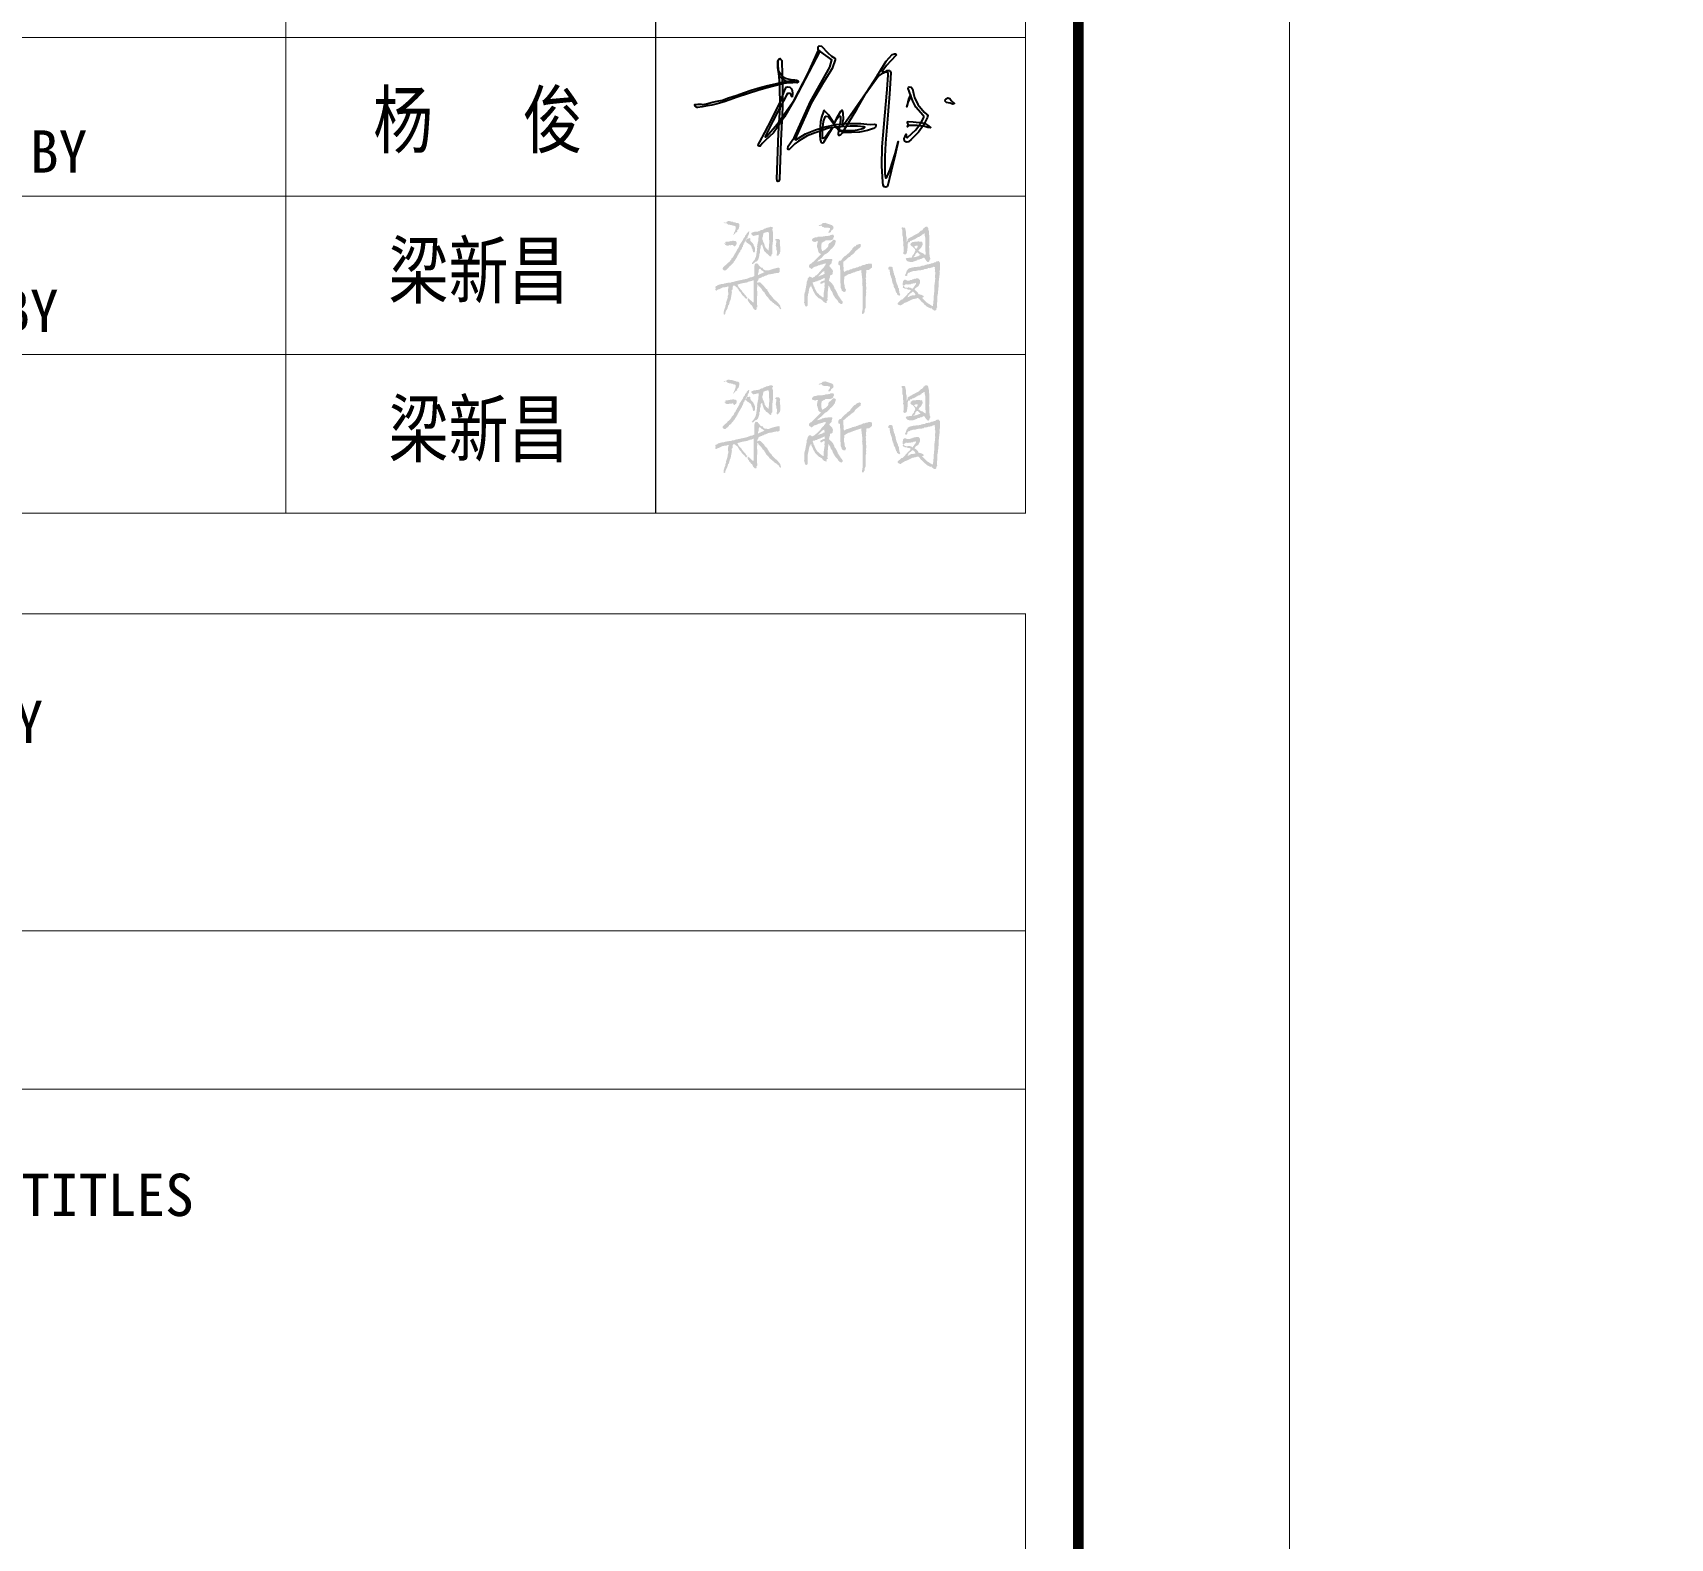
# Model space of a CAD drawing. Extents: x -26219 to 315419, y -160410 to -120810.
# Drawn here: x 228344 to 232218, y -152825 to -149263 of the extents above; entities that cross this region are included whole.
import ezdxf
from ezdxf.enums import TextEntityAlignment as Align
from ezdxf.xclip import XClip

# ---------------------------------------------------------------- set-up
doc = ezdxf.new("R2010")
doc.units = 0
doc.header["$LTSCALE"] = 1000
doc.header["$MEASUREMENT"] = 0
doc.header["$XCLIPFRAME"] = 0
doc.linetypes.add('104-14# 核心筒$2$DOTE', pattern=[2.42, 2, -0.2, 0.02, -0.2])
for name, color, linetype in [('00-图签签名_10', 10, 'Continuous'), ('104-14# 核心筒$0$A_STR-砌块墙', 121, 'Continuous'), ('104-14# 核心筒$2$05-填充_天正', 26, 'Continuous'), ('104-14# 核心筒$2$A_AXIS-轴线', 36, '104-14# 核心筒$2$DOTE')]:
    doc.layers.add(name, color=color, linetype=linetype)
doc.styles.add('华文细黑', font='STXIHEI_0.TTF', dxfattribs={"width": 0.8, "height": 10})
doc.styles.add('图签信息$0$华文细黑', font='STXIHEI_0.TTF', dxfattribs={"height": 10})
pattern_1 = [(45, (-849.99, -261.96), (-112.253, 112.253), [])]

# ---------------------------------------------------------------- blocks, each defined once
blk = doc.blocks.new('图框-A1+1-4')
at = {"const_width": 0.05}
blk.add_lwpolyline([(0, 0), (1051, 0), (1051, 594), (0, 594)], close=True, dxfattribs=at)
blk = doc.blocks.new('图框-A1')
at = {"const_width": 0.05}
blk.add_lwpolyline([(0, 0), (841, 0), (841, 594), (0, 594)], close=True, dxfattribs=at)
blk = doc.blocks.new('图签信息')
at = {"const_width": 0.5}
blk.add_lwpolyline([(-65, 0), (0, 0), (0, 500.5), (-65, 500.5)], close=True, dxfattribs=at)
at = {"const_width": 0.05}
for points in [[(-62.5, 103.262), (-2.5, 103.262), (-2.5, 163.262), (-62.5, 163.262), (-62.5, 103.262)], [(-37.5, 163.262), (-37.5, 103.262)], [(-20, 163.262), (-20, 103.262)], [(-62.5, 125.762), (-2.5, 125.762)], [(-62.5, 118.262), (-2.5, 118.262)], [(-62.5, 110.762), (-2.5, 110.762)], [(-62.5, 98.5), (-2.5, 98.5), (-2.5, 10), (-62.5, 10), (-62.5, 98.5)], [(-62.5, 83.5), (-2.5, 83.5)], [(-62.5, 76), (-2.5, 76)]]:
    blk.add_lwpolyline(points, dxfattribs=at)
at = {"style": '图签信息$0$华文细黑'}
for s, p in [('CHECKED BY', (-60.5, 121.371)), ('DESIGN BY', (-60.5, 113.832)), ('SPECIALTY', (-61.231, 94.378)), ('DRAWING TITLES', (-60.906, 72))]:
    blk.add_text(s, height=2, dxfattribs=at).set_placement(p, align=Align.TOP_LEFT)
blk = doc.blocks.new('图签-A1')
at = {"color": 2}
blk.add_blockref('图签信息', (0, 0), dxfattribs=at)
blk = doc.blocks.new('104-14# 核心筒')
at = {"layer": '104-14# 核心筒$2$05-填充_天正'}
h = blk.add_hatch(dxfattribs=at)
h.set_pattern_fill('加气混凝土', color=256, scale=150, style=0)
h.set_pattern_definition([(0, (531, -549), (900, 1800), [0, -1800]), (0, (-522, -792), (900, 1800), [0, -1800]), (0, (63, -810), (900, 1800), [0, -1800]), (0, (702, -279), (900, 1800), [0, -1800]), (0, (-45, -900), (900, 1800), [0, -1800]), (0, (882, 855), (900, 1800), [0, -1800]), (0, (333, 711), (900, 1800), [0, -1800]), (0, (621, 486), (900, 1800), [0, -1800]), (0, (-846, 450), (900, 1800), [0, -1800]), (0, (36, 369), (900, 1800), [0, -1800]), (0, (-306, -90), (900, 1800), [0, -1800]), (0, (-288, -765), (900, 1800), [0, -1800]), (0, (387, -837), (900, 1800), [0, -1800]), (0, (882, -45), (900, 1800), [0, -1800]), (0, (-801, -324), (900, 1800), [0, -1800]), (0, (-648, -18), (900, 1800), [0, -1800]), (0, (54, -144), (900, 1800), [0, -1800]), (0, (-198, -405), (900, 1800), [0, -1800]), (0, (-342, 189), (900, 1800), [0, -1800]), (0, (-117, 864), (900, 1800), [0, -1800]), (0, (-729, -702), (900, 1800), [0, -1800]), (0, (261, 495), (900, 1800), [0, -1800]), (0, (-576, 522), (900, 1800), [0, -1800]), (0, (-720, 756), (900, 1800), [0, -1800]), (130.6013, (771.43, 291.43), (-4499.99995, 5400.00002), [79.025, -33111.333]), (18.4349, (642.86, 325.71), (4500, 1800), [81.316, -11302.88]), (90, (642.9, 248.6), (900, 1800), [77.14, -3522.86]), (161.5651, (720, 222.86), (-4500, 1799.9999), [81.316, -11302.88]), (53.1301, (720, 222.86), (900, 1800), [85.714, -8914.285]), (135, (788.6, -694.3), (-900, 1800), [72.73, -5018.44]), (45, (685.7, -694.3), (900, 1800), [72.73, -5018.44]), (135, (737.14, -745.7), (-900, 1800), [72.73, -5018.44]), (45, (737.14, -745.7), (900, 1800), [72.73, -5018.44]), (116.565, (-77.1, 514.3), (-0.0002, 3600), [95.83, -1916.63]), (180, (-120, 600), (-900, 1800), [102.86, -1697.14]), (63.435, (-265.7, 514.3), (8e-06, 3600), [95.83, -1916.63]), (116.565, (-222.9, 428.6), (-0.0002, 3600), [95.83, -1916.63]), (0, (-222.9, 428.6), (900, 1800), [102.86, -1697.14]), (63.435, (-120, 428.6), (8e-06, 3600), [95.83, -1916.63]), (107.10273, (600, -94.286), (-2699.9999, 9000.00001), [116.584, -48848.707]), (143.97263, (565.71, 17.14), (-17099.9998, 12600), [116.584, -24366.06]), (180, (471.4, 85.7), (-900, 1800), [111.43, -1688.57]), (36.02737, (265.71, 17.14), (17099.9999, 12599.99986), [116.584, -24366.06]), (71.5651, (231.43, -85.7), (2700, 9000), [108.42, -11275.78]), (107.10273, (265.714, -197.14), (-2699.9999, 9000.00001), [116.584, -48848.707]), (143.97263, (360, -265.71), (-17099.9998, 12600), [116.584, -24366.06]), (0, (360, -265.7), (900, 1800), [111.43, -1688.57]), (36.02737, (471.43, -265.71), (17099.9999, 12599.99986), [116.584, -24366.06]), (71.5651, (565.71, -197.14), (2700, 9000), [108.42, -11275.78]), (150.2551, (617.14, 745.71), (-2700, 1800), [69.105, -14442.96]), (90, (557.1, 711.4), (900, 1800), [68.57, -3531.43]), (29.7449, (557.14, 711.43), (2700, 1800), [69.105, -14442.96]), (116.565, (197.1, -531.4), (-0.0002, 3600), [95.83, -1916.63]), (168.69007, (154.29, -445.71), (-8100, 1800), [87.41, -18269.056]), (41.18593, (0, -488.57), (22499.99986, 19799.99983), [91.116, -38177.406]), (90, (0, -574.3), (900, 1800), [85.71, -3514.285]), (138.81407, (68.57, -634.286), (-22499.9996, 19800.00013), [91.116, -38177.406]), (16.69924, (68.57, -634.286), (29699.99978, 8999.9999), [89.49, -37495.613]), (60.9454, (154.29, -608.57), (900, 1799.99998), [88.25, -36976.02]), (109.9831, (-557.14, 222.86), (-4500.00002, 12599.99997), [100.326, -42036.592]), (155.55605, (-591.43, 317.14), (-11700.00004, 5399.99989), [103.57, -43395.394]), (24.44395, (-780, 317.14), (11700, 5399.99997), [103.57, -43395.394]), (70.0169, (-814.286, 222.86), (4500.00001, 12599.99997), [100.326, -42036.592]), (109.9831, (-780, 128.57), (-4500.00002, 12599.99997), [100.326, -42036.592]), (160.0169, (-685.71, 94.29), (-4500, 1799.9999), [100.326, -20968.13]), (19.9831, (-685.71, 94.29), (4500, 1800), [100.326, -20968.13]), (70.0169, (-591.43, 128.57), (4500.00001, 12599.99997), [100.326, -42036.592]), (122.0054, (111.43, 60), (-900.0001, 1799.9999), [80.86, -16900.3]), (18.4349, (-8.57, 102.86), (4500, 1800), [81.316, -11302.884]), (90, (-8.6, 25.7), (900, 1800), [77.14, -3522.86]), (161.5651, (68.57, 0), (-4500, 1799.9999), [81.316, -11302.884]), (54.46232, (68.57, 0), (6300, 9000), [73.734, -30894.635]), (116.565, (-411.4, -377.1), (-0.0002, 3600), [95.83, -1916.63]), (180, (-454.3, -291.4), (-900, 1800), [94.29, -1705.71]), (59.03624, (-600, -377.14), (900, 1800), [99.96, -20891.466]), (120.96376, (-548.57, -462.86), (-900.0001, 1799.9999), [99.96, -20891.466]), (0, (-548.6, -462.9), (900, 1800), [94.29, -1705.71]), (63.435, (-454.3, -462.9), (8e-06, 3600), [95.83, -1916.63])])
h.paths.add_polyline_path([(32050, 7700), (32050, 7900), (28050, 7900), (28050, 7700)])
at = {"layer": '104-14# 核心筒$0$A_STR-砌块墙'}
for p, q in [((28050, 7900), (32050, 7900)), ((28050, 7700), (32050, 7700))]:
    blk.add_line(p, q, dxfattribs=at)
at = {"layer": '104-14# 核心筒$2$A_AXIS-轴线'}
blk.add_line((-24839, 7700), (120259.9, 7700), dxfattribs=at)
blk = doc.blocks.new('A$C1FFA159E')
at = {"linetype": 'Continuous'}
h = blk.add_hatch(color=256, dxfattribs=at)
h.dxf.hatch_style = 1
h.paths.add_polyline_path([(-1.939, 0.987), (-1.903, 0.987), (-1.795, 0.891), (-1.795, 0.867), (-1.759, 0.831), (-1.783, 0.783), (-2.023, 0.759), (-2.167, 0.675), (-2.251, 0.663), (-2.203, 0.699), (-2.155, 0.819), (-2.131, 0.819), (-2.095, 0.855), (-2.095, 0.879), (-2.047, 0.891)], flags=16)
h.paths.add_polyline_path([(-11.755, 1.659), (-11.731, 1.659)], flags=16)
h.paths.add_polyline_path([(-11.503, 1.731), (-11.491, 1.743), (-11.467, 1.731), (-11.467, 1.707)], flags=16)
h.paths.add_polyline_path([(-7.159, 1.803), (-7.123, 1.779), (-7.123, 1.671), (-7.159, 1.647), (-7.207, 1.647), (-7.231, 1.623), (-7.255, 1.635), (-7.291, 1.599), (-7.327, 1.599), (-7.387, 1.539), (-7.387, 1.479), (-7.363, 1.455), (-7.303, 1.455), (-7.183, 1.539), (-7.159, 1.539), (-7.123, 1.503), (-7.147, 1.335), (-7.135, 1.251), (-7.183, 0.939), (-7.183, 0.651), (-7.243, 0.651), (-7.423, 0.783), (-7.495, 0.867), (-7.579, 0.927), (-7.711, 1.167), (-7.735, 1.263), (-7.771, 1.299), (-7.843, 1.527), (-7.807, 1.551), (-7.711, 1.563), (-7.651, 1.599), (-7.579, 1.599), (-7.543, 1.635), (-7.327, 1.707), (-7.303, 1.743), (-7.279, 1.731)], flags=16)
h.paths.add_polyline_path([(-7.171, 2.199), (-7.159, 2.211), (-7.135, 2.055), (-7.183, 2.019), (-7.219, 2.019), (-7.255, 1.983), (-7.447, 1.923), (-7.459, 1.899), (-7.507, 1.899), (-7.555, 1.863), (-7.267, 2.151)], flags=16)
h.paths.add_polyline_path([(-11.023, 2.343), (-11.011, 2.355), (-10.963, 2.319), (-10.927, 2.343), (-10.879, 2.259), (-10.795, 2.223), (-10.699, 2.139), (-11.011, 2.007), (-11.083, 1.959), (-11.059, 2.115), (-11.035, 2.139)], flags=16)
h.paths.add_polyline_path([(-3.163, 2.463), (-3.175, 2.475), (-3.307, 2.475), (-3.355, 2.427), (-3.367, 2.319), (-3.343, 2.295), (-3.295, 2.295), (-3.259, 2.007), (-3.223, 1.935), (-3.211, 1.839), (-3.163, 1.767), (-3.151, 1.635), (-3.103, 1.467), (-3.067, 1.419), (-3.043, 1.275), (-2.959, 1.131), (-2.935, 1.023), (-2.887, 0.915), (-2.863, 0.903), (-2.851, 0.831), (-2.719, 0.747), (-2.659, 0.807), (-2.719, 0.939), (-2.719, 1.023), (-2.743, 1.047), (-2.743, 1.179), (-2.803, 1.263), (-2.791, 1.299), (-2.887, 1.527), (-2.935, 1.719), (-2.935, 1.791), (-2.959, 1.815), (-2.983, 1.935), (-3.031, 2.019), (-3.043, 2.115), (-3.067, 2.139), (-3.055, 2.187), (-3.091, 2.259), (-3.115, 2.427)])
h.paths.add_polyline_path([(-11.167, 2.655), (-11.179, 2.667), (-11.215, 2.667), (-11.275, 2.583), (-11.299, 2.403), (-11.287, 1.923), (-11.431, 1.851), (-11.527, 1.839), (-11.731, 1.755), (-12.403, 1.611), (-12.499, 1.575), (-12.619, 1.563), (-12.679, 1.527), (-12.787, 1.527), (-13.063, 1.479), (-13.099, 1.455), (-13.243, 1.443), (-13.447, 1.383), (-13.495, 1.335), (-13.567, 1.311), (-13.603, 1.275), (-13.603, 1.239), (-13.579, 1.215), (-13.579, 1.167), (-13.603, 1.143), (-13.591, 1.083), (-13.567, 1.059), (-13.531, 1.059), (-13.447, 1.119), (-13.375, 1.131), (-13.171, 1.239), (-12.943, 1.263), (-12.859, 1.299), (-12.811, 1.287), (-12.847, 1.131), (-12.835, 0.807), (-12.871, 0.723), (-12.859, 0.663), (-12.967, 0.327), (-12.955, 0.279), (-13.003, 0.171), (-13.003, 0.087), (-13.051, -0.009), (-13.099, -0.177), (-13.111, -0.345), (-13.063, -0.369), (-13.003, -0.321), (-13.003, -0.237), (-12.979, -0.225), (-12.979, -0.177), (-12.871, 0.027), (-12.883, 0.039), (-12.847, 0.111), (-12.847, 0.171), (-12.799, 0.195), (-12.751, 0.399), (-12.691, 0.531), (-12.619, 0.951), (-12.631, 1.059), (-12.619, 1.095), (-12.583, 1.119), (-12.559, 1.335), (-12.451, 1.347), (-12.355, 1.251), (-12.307, 1.239), (-12.307, 1.203), (-12.271, 1.179), (-12.175, 1.011), (-12.091, 0.927), (-12.019, 0.807), (-11.923, 0.711), (-11.875, 0.687), (-11.875, 0.663), (-11.779, 0.555), (-11.755, 0.567), (-11.767, 0.591), (-11.743, 0.591), (-11.695, 0.639), (-11.791, 0.723), (-11.791, 0.747), (-12.031, 1.023), (-12.031, 1.047), (-12.247, 1.287), (-12.247, 1.323), (-12.295, 1.407), (-12.007, 1.491), (-11.707, 1.539), (-11.659, 1.575), (-11.599, 1.575), (-11.587, 1.599), (-11.443, 1.623), (-11.359, 1.671), (-11.323, 1.659), (-11.335, 0.363), (-11.383, 0.363), (-11.647, 0.603), (-11.695, 0.591), (-11.695, 0.495), (-11.659, 0.447), (-11.671, 0.435), (-11.611, 0.387), (-11.599, 0.339), (-11.467, 0.183), (-11.431, 0.171), (-11.347, -0.009), (-11.251, -0.093), (-11.191, -0.093), (-11.155, -0.033), (-11.167, 0.039), (-11.107, 0.087), (-11.143, 0.339), (-11.119, 0.855), (-11.131, 1.227), (-11.107, 1.323), (-11.119, 1.395), (-11.107, 1.419), (-11.071, 1.407), (-11.047, 1.335), (-10.891, 1.191), (-10.795, 1.035), (-10.711, 0.963), (-10.651, 0.843), (-10.627, 0.831), (-10.603, 0.759), (-10.471, 0.627), (-10.375, 0.495), (-10.291, 0.423), (-10.267, 0.423), (-10.183, 0.327), (-10.135, 0.315), (-10.099, 0.255), (-10.003, 0.207), (-9.931, 0.135), (-9.895, 0.135), (-9.811, 0.027), (-9.811, 0.003), (-9.739, -0.057), (-9.703, 0.015), (-9.739, 0.039), (-9.751, 0.147), (-9.859, 0.303), (-9.883, 0.303), (-9.883, 0.327), (-9.991, 0.435), (-10.039, 0.459), (-10.255, 0.687), (-10.267, 0.735), (-10.363, 0.819), (-10.531, 1.083), (-10.531, 1.119), (-10.627, 1.179), (-10.627, 1.203), (-10.687, 1.251), (-10.699, 1.299), (-10.939, 1.539), (-11.023, 1.551), (-11.119, 1.503), (-11.107, 1.611), (-11.059, 1.671), (-11.035, 1.767), (-10.843, 1.839), (-10.807, 1.875), (-10.747, 1.875), (-10.675, 1.923), (-10.615, 1.935), (-10.471, 2.007), (-10.207, 2.043), (-10.171, 2.067), (-10.135, 2.055), (-10.111, 2.079), (-10.039, 2.079), (-9.991, 2.103), (-9.895, 2.091), (-9.835, 2.115), (-9.787, 2.163), (-9.787, 2.391), (-9.883, 2.415), (-10.171, 2.343), (-10.447, 2.247), (-10.663, 2.259), (-10.759, 2.319), (-10.807, 2.415), (-10.855, 2.403), (-10.915, 2.427), (-11.119, 2.667)])
h.paths.add_polyline_path([(-0.379, 2.787), (-0.391, 2.799), (-0.511, 2.787), (-0.583, 2.727), (-0.667, 2.715), (-0.715, 2.679), (-0.823, 2.667), (-0.883, 2.631), (-1.159, 2.583), (-1.207, 2.547), (-1.375, 2.523), (-1.495, 2.475), (-1.867, 2.439), (-2.119, 2.379), (-2.227, 2.307), (-2.227, 2.271), (-2.275, 2.223), (-2.347, 2.019), (-2.383, 1.971), (-2.347, 1.911), (-2.299, 1.911), (-2.251, 1.947), (-2.239, 2.031), (-2.191, 2.103), (-2.119, 2.115), (-2.071, 2.151), (-1.939, 2.187), (-1.915, 2.211), (-1.747, 2.211), (-1.663, 2.247), (-1.615, 2.235), (-1.591, 2.259), (-1.447, 2.259), (-1.267, 2.295), (-1.219, 2.343), (-1.147, 2.331), (-1.039, 2.355), (-1.015, 2.391), (-0.907, 2.379), (-0.847, 2.415), (-0.823, 2.403), (-0.763, 2.439), (-0.727, 2.439), (-0.715, 2.463), (-0.607, 2.451), (-0.619, 2.379), (-0.595, 2.259), (-0.619, 2.187), (-0.583, 2.151), (-0.607, 1.839), (-0.583, 1.755), (-0.607, 1.695), (-0.619, 1.467), (-0.643, 1.359), (-0.643, 1.071), (-0.691, 0.615), (-0.679, 0.483), (-0.703, 0.447), (-0.703, 0.303), (-0.727, 0.231), (-0.715, 0.171), (-0.739, 0.147), (-0.775, 0.147), (-1.099, 0.351), (-1.387, 0.639), (-1.315, 0.639), (-1.279, 0.675), (-1.267, 0.723), (-1.387, 0.795), (-1.579, 0.843), (-1.615, 0.927), (-1.747, 1.059), (-1.819, 1.095), (-1.759, 1.203), (-1.591, 1.311), (-1.495, 1.503), (-1.495, 1.659), (-1.519, 1.707), (-1.603, 1.779), (-1.711, 1.779), (-1.771, 1.743), (-1.807, 1.755), (-1.891, 1.719), (-1.927, 1.731), (-1.951, 1.695), (-2.083, 1.671), (-2.107, 1.647), (-2.263, 1.647), (-2.347, 1.695), (-2.419, 1.695), (-2.491, 1.623), (-2.527, 1.419), (-2.527, 1.383), (-2.503, 1.359), (-2.431, 1.359), (-2.335, 1.431), (-2.263, 1.431), (-2.203, 1.407), (-2.167, 1.431), (-2.023, 1.431), (-1.987, 1.467), (-1.927, 1.455), (-1.879, 1.491), (-1.795, 1.491), (-1.759, 1.515), (-1.735, 1.503), (-1.723, 1.455), (-1.927, 1.167), (-1.963, 1.167), (-2.023, 1.215), (-2.155, 1.239), (-2.203, 1.239), (-2.227, 1.215), (-2.395, 1.239), (-2.455, 1.347), (-2.491, 1.323), (-2.515, 1.251), (-2.479, 1.203), (-2.431, 1.203), (-2.407, 1.167), (-2.263, 1.167), (-2.227, 1.119), (-2.119, 1.119), (-2.047, 1.083), (-2.035, 1.059), (-2.167, 0.903), (-2.203, 0.903), (-2.251, 0.819), (-2.527, 0.531), (-2.599, 0.519), (-2.815, 0.315), (-2.803, 0.243), (-2.779, 0.219), (-2.635, 0.171), (-2.551, 0.243), (-2.515, 0.243), (-2.419, 0.327), (-2.263, 0.375), (-1.927, 0.543), (-1.687, 0.591), (-1.663, 0.615), (-1.579, 0.603), (-1.459, 0.471), (-1.447, 0.435), (-1.327, 0.339), (-1.195, 0.195), (-1.171, 0.195), (-1.087, 0.111), (-0.883, 0.003), (-0.859, 0.003), (-0.835, 0.039), (-0.775, -0.045), (-0.727, -0.057), (-0.703, -0.093), (-0.631, -0.129), (-0.547, -0.105), (-0.523, -0.069), (-0.523, 0.003), (-0.475, 0.063), (-0.487, 0.279), (-0.463, 0.495), (-0.463, 0.735), (-0.427, 0.915), (-0.439, 0.951), (-0.415, 1.059), (-0.415, 1.191), (-0.391, 1.263), (-0.391, 1.539), (-0.319, 2.127), (-0.343, 2.175), (-0.319, 2.259), (-0.319, 2.715)])
h.paths.add_polyline_path([(-1.663, 3.315), (-1.639, 3.315), (-1.471, 3.159), (-1.471, 3.135), (-1.555, 3.135), (-1.603, 3.087), (-1.687, 3.075), (-1.711, 3.051), (-1.795, 3.051), (-1.867, 3.015), (-1.867, 3.063), (-1.807, 3.099), (-1.759, 3.171), (-1.759, 3.219)], flags=16)
h.paths.add_polyline_path([(-1.723, 3.711), (-1.627, 3.711), (-1.627, 3.639), (-1.699, 3.531), (-1.735, 3.531), (-1.843, 3.651)], flags=16)
h.paths.add_polyline_path([(-5.035, 3.807), (-5.047, 3.819), (-5.239, 3.759), (-5.311, 3.675), (-5.371, 3.663), (-5.503, 3.531), (-5.503, 3.507), (-5.611, 3.387), (-5.611, 3.363), (-5.743, 3.243), (-5.767, 3.243), (-5.863, 3.135), (-5.947, 3.087), (-6.079, 2.955), (-6.163, 2.835), (-6.247, 2.823), (-6.295, 2.775), (-6.331, 2.691), (-6.331, 2.607), (-6.295, 2.559), (-6.235, 2.547), (-6.211, 2.235), (-6.211, 1.539), (-6.187, 1.443), (-6.175, 1.203), (-6.139, 1.155), (-6.127, 1.059), (-6.007, 0.975), (-5.911, 0.987), (-5.863, 1.107), (-5.923, 1.191), (-5.923, 1.227), (-5.959, 1.287), (-5.947, 1.347), (-5.995, 1.539), (-5.971, 1.791), (-5.971, 1.875), (-5.707, 2.031), (-5.659, 2.031), (-5.395, 2.139), (-5.335, 2.139), (-5.299, 2.175), (-5.131, 2.223), (-5.119, 2.211), (-5.095, 2.235), (-4.975, 2.271), (-4.951, 2.259), (-4.963, 2.175), (-4.903, 1.695), (-4.915, 1.491), (-4.891, 1.299), (-4.891, -0.045), (-4.903, -0.153), (-4.927, -0.201), (-4.927, -0.297), (-4.891, -0.333), (-4.855, -0.333), (-4.759, -0.201), (-4.759, -0.069), (-4.699, 0.051), (-4.699, 0.711), (-4.675, 0.795), (-4.687, 0.915), (-4.663, 0.939), (-4.687, 1.011), (-4.663, 1.239), (-4.687, 1.323), (-4.675, 1.491), (-4.699, 1.587), (-4.687, 1.695), (-4.711, 1.791), (-4.675, 1.839), (-4.687, 2.055), (-4.663, 2.091), (-4.663, 2.271), (-4.507, 2.283), (-4.339, 2.415), (-4.339, 2.607), (-4.363, 2.643), (-4.531, 2.655), (-4.615, 2.619), (-4.687, 2.619), (-4.771, 2.571), (-4.867, 2.571), (-4.987, 2.499), (-5.083, 2.487), (-5.167, 2.439), (-5.275, 2.415), (-5.299, 2.391), (-5.491, 2.355), (-5.563, 2.307), (-5.635, 2.307), (-5.695, 2.259), (-5.815, 2.247), (-5.983, 2.151), (-6.019, 2.295), (-6.007, 2.379), (-6.031, 2.547), (-6.031, 2.763), (-5.947, 2.811), (-5.707, 3.027), (-5.635, 3.051), (-5.587, 3.123), (-5.443, 3.219), (-5.371, 3.291), (-5.311, 3.387), (-5.011, 3.627), (-4.987, 3.771)])
h.paths.add_polyline_path([(-12.499, 3.987), (-12.511, 3.999), (-12.583, 3.999), (-12.619, 3.975), (-12.679, 3.987), (-12.787, 3.951), (-12.979, 3.939), (-13.015, 3.903), (-12.991, 3.843), (-13.015, 3.819), (-13.039, 3.867), (-13.063, 3.843), (-13.003, 3.759), (-12.943, 3.723), (-12.823, 3.711), (-12.775, 3.747), (-12.703, 3.735), (-12.559, 3.759), (-12.499, 3.675), (-12.463, 3.663), (-12.355, 3.759), (-12.331, 3.891), (-12.367, 3.951), (-12.415, 3.987)], flags=17)
h.paths.add_polyline_path([(-9.823, 4.095), (-9.835, 4.107), (-10.003, 4.107), (-10.063, 4.059), (-10.051, 4.023), (-9.979, 3.999), (-10.027, 3.711), (-9.991, 3.603), (-9.979, 3.435), (-9.955, 3.411), (-9.943, 3.291), (-9.967, 3.231), (-9.967, 3.135), (-9.943, 3.111), (-9.871, 3.123), (-9.835, 3.207), (-9.775, 3.255), (-9.787, 3.291), (-9.763, 3.339), (-9.763, 3.663), (-9.787, 3.867), (-9.763, 3.987), (-9.775, 4.035)])
h.paths.add_polyline_path([(-11.551, 4.155), (-11.563, 4.167), (-11.635, 4.131), (-11.719, 4.131), (-11.779, 4.011), (-11.779, 3.951), (-11.719, 3.867), (-11.695, 3.867), (-11.527, 3.747), (-11.479, 3.687), (-11.443, 3.567), (-11.407, 3.519), (-11.371, 3.339), (-11.347, 3.315), (-11.287, 3.315), (-11.263, 3.363), (-11.251, 3.579), (-11.299, 3.663), (-11.299, 3.699), (-11.335, 3.723), (-11.335, 3.771), (-11.371, 3.831), (-11.539, 4.011), (-11.527, 4.131)])
h.paths.add_polyline_path([(-6.619, 4.347), (-6.631, 4.359), (-6.787, 4.347), (-6.823, 4.311), (-6.907, 4.311), (-6.919, 4.287), (-7.087, 4.287), (-7.135, 4.263), (-7.219, 4.263), (-7.255, 4.239), (-7.543, 4.239), (-7.567, 4.215), (-7.723, 4.191), (-7.843, 4.131), (-7.855, 4.095), (-7.891, 4.071), (-7.879, 4.011), (-7.831, 3.963), (-7.687, 3.927), (-7.663, 3.927), (-7.639, 3.963), (-7.519, 3.963), (-7.567, 3.843), (-7.591, 3.639), (-7.555, 3.567), (-7.495, 3.327), (-7.447, 3.267), (-7.363, 3.231), (-7.351, 3.207), (-7.927, 2.643), (-7.963, 2.643), (-8.047, 2.571), (-8.059, 2.439), (-7.903, 2.331), (-7.759, 2.451), (-7.591, 2.499), (-7.483, 2.559), (-7.447, 2.547), (-7.423, 2.571), (-7.231, 2.619), (-7.171, 2.655), (-7.111, 2.643), (-7.051, 2.667), (-7.099, 2.547), (-7.171, 2.463), (-7.171, 2.439), (-7.315, 2.307), (-7.387, 2.199), (-7.603, 1.971), (-7.663, 1.947), (-7.723, 1.875), (-7.879, 1.803), (-7.939, 1.863), (-8.047, 1.875), (-8.131, 1.767), (-8.155, 1.647), (-8.203, 1.563), (-8.203, 1.443), (-8.287, 0.987), (-8.323, 0.915), (-8.347, 0.327), (-8.323, 0.303), (-8.323, 0.231), (-8.239, 0.099), (-8.143, 0.159), (-8.143, 0.567), (-8.131, 0.735), (-8.107, 0.759), (-8.119, 0.819), (-8.095, 0.879), (-8.047, 1.155), (-8.011, 1.251), (-7.963, 1.287), (-7.951, 1.347), (-7.927, 1.347), (-7.915, 1.275), (-7.831, 1.107), (-7.831, 1.071), (-7.675, 0.795), (-7.471, 0.591), (-7.435, 0.591), (-7.279, 0.495), (-7.279, 0.471), (-7.159, 0.351), (-7.111, 0.351), (-7.075, 0.315), (-7.039, 0.315), (-7.015, 0.339), (-7.027, 0.423), (-6.943, 0.495), (-6.979, 0.591), (-6.955, 0.651), (-6.955, 0.975), (-6.931, 1.047), (-6.943, 1.107), (-6.919, 1.215), (-6.919, 1.335), (-6.895, 1.347), (-6.811, 1.203), (-6.775, 1.095), (-6.679, 0.963), (-6.631, 0.819), (-6.499, 0.603), (-6.367, 0.471), (-6.331, 0.387), (-6.259, 0.315), (-6.163, 0.255), (-6.115, 0.267), (-6.067, 0.315), (-6.067, 0.399), (-6.199, 0.567), (-6.199, 0.603), (-6.223, 0.615), (-6.367, 0.831), (-6.367, 0.867), (-6.475, 1.083), (-6.547, 1.167), (-6.571, 1.263), (-6.631, 1.383), (-6.727, 1.503), (-6.871, 1.635), (-6.871, 1.695), (-6.847, 1.707), (-6.847, 1.779), (-6.823, 1.827), (-6.823, 1.959), (-6.739, 1.971), (-6.655, 2.031), (-6.667, 2.103), (-6.631, 2.187), (-6.691, 2.319), (-6.859, 2.499), (-6.823, 2.571), (-6.715, 2.679), (-6.715, 2.763), (-6.679, 2.847), (-6.679, 2.895), (-6.703, 2.931), (-7.087, 2.919), (-7.219, 2.871), (-7.279, 2.871), (-7.339, 2.823), (-7.399, 2.823), (-7.423, 2.799), (-7.579, 2.763), (-7.471, 2.883), (-7.447, 2.883), (-7.375, 2.955), (-7.351, 2.955), (-7.135, 3.183), (-6.967, 3.279), (-6.811, 3.435), (-6.811, 3.459), (-6.679, 3.567), (-6.583, 3.687), (-6.583, 3.711), (-6.535, 3.747), (-6.463, 3.999), (-6.559, 4.059), (-6.619, 4.059), (-6.787, 3.891), (-6.859, 3.855), (-6.919, 3.759), (-6.919, 3.687), (-6.943, 3.627), (-7.087, 3.483), (-7.123, 3.483), (-7.159, 3.435), (-7.279, 3.387), (-7.327, 3.531), (-7.339, 3.687), (-7.303, 3.879), (-7.171, 3.963), (-7.159, 3.951), (-7.075, 4.023), (-6.787, 4.023), (-6.667, 4.071), (-6.619, 4.131), (-6.619, 4.179), (-6.583, 4.227), (-6.595, 4.335)])
h.paths.add_polyline_path([(-10.543, 4.527), (-10.447, 4.527), (-10.459, 4.491), (-10.423, 4.443), (-10.411, 3.867), (-10.447, 3.447), (-10.471, 3.435), (-10.555, 3.531), (-10.603, 3.555), (-10.639, 3.639), (-10.687, 3.687), (-10.675, 3.711), (-10.711, 3.831), (-10.795, 3.999), (-10.783, 4.035), (-10.819, 4.071), (-10.819, 4.191), (-10.783, 4.251), (-10.759, 4.443), (-10.615, 4.503), (-10.567, 4.503)], flags=16)
h.paths.add_polyline_path([(-11.587, 4.539), (-11.599, 4.551), (-11.635, 4.551), (-11.731, 4.455), (-11.767, 4.371), (-11.839, 4.299), (-11.839, 4.251), (-11.923, 4.155), (-11.983, 4.023), (-12.175, 3.735), (-12.175, 3.699), (-12.259, 3.543), (-12.319, 3.471), (-12.331, 3.411), (-12.403, 3.315), (-12.403, 3.279), (-12.475, 3.195), (-12.511, 3.099), (-12.571, 3.015), (-12.631, 2.967), (-12.667, 2.883), (-12.799, 2.727), (-12.847, 2.703), (-12.967, 2.571), (-13.015, 2.547), (-13.135, 2.427), (-13.171, 2.367), (-13.159, 2.307), (-13.111, 2.259), (-13.015, 2.235), (-12.871, 2.355), (-12.799, 2.427), (-12.799, 2.463), (-12.715, 2.511), (-12.523, 2.715), (-12.511, 2.763), (-12.475, 2.787), (-12.295, 3.075), (-12.307, 3.087), (-12.271, 3.111), (-12.271, 3.147), (-12.223, 3.207), (-12.211, 3.255), (-12.115, 3.387), (-12.115, 3.423), (-12.055, 3.495), (-12.019, 3.567), (-12.031, 3.579), (-11.971, 3.663), (-11.971, 3.735), (-11.923, 3.771), (-11.935, 3.831), (-11.863, 3.867), (-11.887, 3.891), (-11.863, 3.939), (-11.827, 3.939), (-11.791, 3.999), (-11.803, 4.047), (-11.731, 4.155), (-11.695, 4.179), (-11.695, 4.263), (-11.647, 4.323), (-11.659, 4.347), (-11.599, 4.407), (-11.611, 4.467)])
h.paths.add_polyline_path([(-1.051, 4.815), (-1.063, 4.827), (-1.147, 4.827), (-1.207, 4.803), (-1.243, 4.755), (-1.279, 4.755), (-1.303, 4.695), (-1.387, 4.599), (-1.423, 4.611), (-1.567, 4.467), (-1.807, 4.347), (-1.843, 4.311), (-1.903, 4.299), (-1.987, 4.227), (-2.023, 4.227), (-2.215, 4.107), (-2.215, 4.011), (-2.251, 3.987), (-2.275, 3.915), (-2.287, 4.215), (-2.323, 4.335), (-2.323, 4.527), (-2.371, 4.743), (-2.395, 4.779), (-2.563, 4.791), (-2.587, 4.719), (-2.539, 4.647), (-2.539, 4.323), (-2.503, 4.239), (-2.503, 4.011), (-2.479, 3.927), (-2.491, 3.735), (-2.455, 3.639), (-2.455, 3.387), (-2.491, 3.243), (-2.455, 3.231), (-2.431, 3.195), (-2.323, 3.207), (-2.263, 3.303), (-2.263, 3.387), (-2.239, 3.423), (-2.251, 3.531), (-2.227, 3.555), (-2.227, 3.819), (-2.191, 3.855), (-2.203, 3.915), (-2.107, 3.915), (-2.083, 3.951), (-2.095, 3.987), (-1.975, 4.011), (-1.939, 4.047), (-1.843, 4.071), (-1.591, 4.227), (-1.531, 4.227), (-1.483, 4.275), (-1.435, 4.287), (-1.363, 4.371), (-1.315, 4.383), (-1.243, 4.443), (-1.207, 4.419), (-1.207, 4.287), (-1.171, 4.143), (-1.183, 3.447), (-1.159, 3.315), (-1.159, 3.171), (-1.219, 3.183), (-1.339, 3.279), (-1.435, 3.303), (-1.591, 3.411), (-1.531, 3.495), (-1.435, 3.579), (-1.339, 3.771), (-1.351, 3.915), (-1.399, 3.963), (-1.423, 3.939), (-1.591, 3.963), (-1.939, 3.927), (-2.047, 3.843), (-2.059, 3.759), (-1.999, 3.687), (-1.939, 3.663), (-1.795, 3.507), (-1.771, 3.423), (-1.819, 3.303), (-1.855, 3.267), (-1.855, 3.219), (-1.927, 3.147), (-1.987, 3.003), (-2.155, 3.003), (-2.179, 2.979), (-2.275, 2.991), (-2.335, 2.943), (-2.323, 2.895), (-2.251, 2.799), (-2.095, 2.751), (-1.927, 2.751), (-1.663, 2.847), (-1.639, 2.883), (-1.519, 2.895), (-1.483, 2.931), (-1.411, 2.931), (-1.255, 3.015), (-1.123, 2.823), (-1.039, 2.739), (-0.991, 2.739), (-0.943, 2.787), (-0.919, 2.883), (-0.871, 2.931), (-0.919, 3.063), (-0.919, 3.147), (-0.943, 3.207), (-0.931, 3.351), (-0.955, 3.639), (-0.931, 3.867), (-0.931, 4.287), (-0.967, 4.395), (-0.955, 4.467), (-0.979, 4.635), (-1.003, 4.659), (-1.003, 4.743)])
h.paths.add_polyline_path([(-10.327, 4.827), (-10.351, 4.839), (-10.399, 4.803), (-10.603, 4.755), (-10.627, 4.731), (-10.723, 4.707), (-10.795, 4.647), (-10.903, 4.635), (-11.011, 4.563), (-11.035, 4.575), (-11.071, 4.551), (-11.323, 4.527), (-11.479, 4.455), (-11.479, 4.407), (-11.359, 4.287), (-11.035, 4.359), (-11.035, 4.227), (-11.059, 4.119), (-11.047, 4.023), (-11.095, 3.891), (-11.083, 3.867), (-11.107, 3.795), (-11.107, 3.711), (-11.131, 3.675), (-11.119, 3.579), (-11.143, 3.555), (-11.131, 3.495), (-11.191, 3.075), (-11.275, 2.883), (-11.443, 2.667), (-11.431, 2.631), (-11.371, 2.631), (-11.227, 2.763), (-11.143, 2.787), (-11.071, 2.871), (-10.987, 3.135), (-10.987, 3.243), (-10.963, 3.267), (-10.963, 3.447), (-10.915, 3.579), (-10.915, 3.711), (-10.831, 3.795), (-10.807, 3.675), (-10.711, 3.399), (-10.615, 3.315), (-10.615, 3.291), (-10.543, 3.231), (-10.519, 3.231), (-10.363, 3.075), (-10.291, 3.087), (-10.279, 3.183), (-10.231, 3.231), (-10.231, 3.663), (-10.195, 3.963), (-10.195, 4.539), (-10.219, 4.623), (-10.219, 4.707), (-10.195, 4.731), (-10.195, 4.779), (-10.231, 4.815)])
h.paths.add_polyline_path([(-12.151, 4.911), (-12.163, 4.923), (-12.163, 4.899)])
h.paths.add_polyline_path([(-7.087, 5.055), (-7.099, 5.067), (-7.159, 5.043), (-7.243, 5.043), (-7.327, 4.959), (-7.435, 4.935), (-7.483, 4.887), (-7.471, 4.863), (-7.327, 4.899), (-7.255, 4.815), (-7.207, 4.815), (-7.171, 4.779), (-6.943, 4.779), (-6.811, 4.743), (-6.811, 4.683), (-6.907, 4.527), (-6.919, 4.479), (-6.823, 4.479), (-6.763, 4.527), (-6.739, 4.611), (-6.631, 4.683), (-6.607, 4.779), (-6.619, 4.851), (-6.691, 4.923)])
h.paths.add_polyline_path([(-13.039, 5.079), (-13.063, 5.091), (-13.099, 5.067), (-13.099, 5.043), (-13.051, 5.043), (-13.015, 5.019), (-13.003, 5.067)])
h.paths.add_polyline_path([(-12.979, 5.103), (-12.991, 5.115), (-13.015, 5.091), (-13.003, 5.067)])
h.paths.add_polyline_path([(-12.751, 5.151), (-12.763, 5.163), (-12.847, 5.163), (-12.955, 5.103), (-12.955, 5.043), (-12.835, 4.959), (-12.655, 4.935), (-12.619, 4.911), (-12.595, 4.923), (-12.535, 4.887), (-12.475, 4.887), (-12.391, 4.839), (-12.403, 4.695), (-12.451, 4.551), (-12.439, 4.539), (-12.487, 4.503), (-12.487, 4.467), (-12.535, 4.371), (-12.523, 4.335), (-12.379, 4.503), (-12.343, 4.503), (-12.295, 4.539), (-12.319, 4.587), (-12.259, 4.671), (-12.223, 4.683), (-12.175, 4.887), (-12.187, 4.983), (-12.247, 5.043), (-12.379, 5.055), (-12.403, 5.079), (-12.535, 5.103), (-12.559, 5.127)])
blk = doc.blocks.new('yangjun')
h = blk.add_hatch()
h.set_pattern_fill('ANSI31', color=256, scale=100)
h.set_pattern_definition(pattern_1)
h.paths.add_polyline_path([(2.677, 3.738), (2.633, 3.845), (2.571, 3.903), (2.458, 3.903), (2.399, 3.834), (1.987, 3.054), (1.76, 2.591), (1.403, 1.908), (1.395, 1.858), (1.413, 1.855), (1.476, 1.886), (1.966, 2.45), (2.76, 3.6), (3.406, 4.846), (3.922, 5.958), (3.981, 5.916), (2.76, 3.6), (2.305, 2.797), (1.788, 2.045), (1.599, 1.868), (1.417, 1.693), (1.255, 1.535), (1.164, 1.422), (1.107, 1.409), (1.075, 1.431), (1.062, 1.472), (1.135, 1.626), (1.385, 2.069), (1.689, 2.657), (2.106, 3.494), (2.31, 4.033), (2.382, 4.206), (2.47, 4.228), (2.555, 4.208), (2.63, 4.141), (2.679, 4.053), (2.686, 3.913)])
h = blk.add_hatch()
h.set_pattern_fill('ANSI31', color=256, scale=100)
h.set_pattern_definition(pattern_1)
h.paths.add_polyline_path([(2.001, 5.419), (2.025, 5.505), (2.063, 5.553), (2.106, 5.557), (2.138, 5.52), (2.177, 5.466), (2.19, 5.42), (2.202, 4.819), (2.219, 4.087), (2.21, 3.26), (2.136, 1.667), (2.066, -0.142), (2.042, -0.245), (2, -0.256), (1.969, -0.245), (1.958, -0.208), (1.953, -0.149), (2.032, 2.031), (2.11, 3.252), (2.095, 4.329)])
h = blk.add_hatch()
h.set_pattern_fill('ANSI31', color=256, scale=100)
h.set_pattern_definition(pattern_1)
h.paths.add_polyline_path([(3.922, 5.958), (3.897, 6.012), (3.901, 6.124), (3.949, 6.162), (4.056, 6.144), (4.353, 5.84), (4.537, 5.669), (4.687, 5.579), (4.702, 5.555), (4.701, 5.498), (4.57, 5.088), (4.134, 4.406), (3.577, 3.445), (2.817, 1.768), (2.809, 1.728), (2.845, 1.721), (2.971, 1.797), (3.296, 1.996), (3.778, 2.182), (4.24, 2.333), (4.772, 2.448), (5.327, 2.492), (5.926, 2.481), (6.206, 2.449), (6.393, 2.437), (6.576, 2.453), (6.625, 2.434), (6.629, 2.383), (6.616, 2.312), (6.516, 2.254), (6.239, 2.156), (5.857, 2.077), (5.488, 2.056), (5.139, 2.065), (4.899, 2.147), (4.767, 2.279), (4.885, 2.198), (5.02, 2.156), (5.273, 2.152), (5.545, 2.155), (5.772, 2.195), (6.017, 2.258), (6.094, 2.295), (6.117, 2.313), (6.064, 2.336), (5.772, 2.364), (5.425, 2.364), (4.765, 2.317), (4.384, 2.263), (3.759, 2.053), (3.386, 1.899), (2.972, 1.654), (2.801, 1.534), (2.651, 1.389), (2.536, 1.262), (2.481, 1.255), (2.465, 1.288), (2.489, 1.418), (2.706, 1.727), (2.764, 1.803), (3.534, 3.537), (4.46, 5.148), (4.552, 5.502), (3.981, 5.916)])
h = blk.add_hatch()
h.set_pattern_fill('ANSI31', color=256, scale=100)
h.set_pattern_definition(pattern_1)
h.paths.add_polyline_path([(7.601, 5.72), (7.342, 5.448), (7.132, 5.226), (6.926, 4.95), (6.947, 4.933), (6.997, 4.927), (7.071, 4.94), (7.176, 4.993), (7.206, 4.992), (7.274, 4.997), (7.316, 4.971), (7.341, 4.891), (7.281, 3.885), (7.207, 2.876), (7.086, 1.556), (7.052, 0.93), (7.065, 0.117), (7.089, -0.079), (7.118, -0.075), (7.173, -0.02), (7.306, 0.311), (7.546, 1.05), (7.69, 1.641), (7.553, 1.002), (7.359, 0.24), (7.183, -0.488), (7.111, -0.523), (7.026, -0.507), (6.979, -0.433), (6.957, -0.287), (6.909, 0.485), (6.93, 1.386), (7.059, 2.852), (7.167, 4.105), (7.214, 4.79), (7.219, 4.861), (7.198, 4.904), (7.152, 4.917), (7.095, 4.912), (7.021, 4.888), (6.884, 4.822), (6.74, 4.731), (6.7, 4.747), (6.863, 5.022), (7.122, 5.431), (7.411, 5.757), (7.515, 5.792), (7.585, 5.789)])
h = blk.add_hatch()
h.set_pattern_fill('ANSI31', color=256, scale=100)
h.set_pattern_definition(pattern_1)
h.paths.add_polyline_path([(2.799, 4.532), (2.619, 4.556), (2.49, 4.583), (2.353, 4.62), (2.221, 4.698), (2.101, 4.86), (2.042, 4.943), (1.997, 5.167), (2.001, 5.419), (1.986, 5.209), (1.976, 5.12), (2.02, 4.843), (2.064, 4.747), (2.18, 4.61), (2.338, 4.508), (2.556, 4.463)])
h = blk.add_hatch()
h.set_pattern_fill('ANSI31', color=256, scale=100)
h.set_pattern_definition(pattern_1)
h.paths.add_polyline_path([(6.176, 3.932), (6.74, 4.731), (6.7, 4.747)])
h = blk.add_hatch()
h.set_pattern_fill('ANSI31', color=256, scale=100)
h.set_pattern_definition(pattern_1)
h.paths.add_polyline_path([(-1.916, 3.394), (-1.862, 3.393), (-1.771, 3.398), (-1.637, 3.398), (-1.57, 3.394), (-1.374, 3.42), (-1.1, 3.492), (-0.871, 3.551), (-0.632, 3.6), (-0.333, 3.698), (0.062, 3.836), (0.371, 3.944), (0.731, 4.063), (1.154, 4.184), (1.526, 4.291), (1.94, 4.388), (2.186, 4.444), (2.558, 4.503), (2.778, 4.529), (2.821, 4.535), (2.874, 4.538), (2.925, 4.526), (2.948, 4.503), (2.96, 4.476), (2.949, 4.451), (2.922, 4.427), (2.911, 4.418), (2.88, 4.422), (2.828, 4.422), (2.705, 4.418), (2.551, 4.409), (2.402, 4.39), (2.28, 4.374), (2.039, 4.315), (1.855, 4.276), (1.433, 4.16), (1.054, 4.042), (0.607, 3.906), (0.063, 3.73), (-0.275, 3.606), (-0.538, 3.515), (-0.877, 3.421), (-1.135, 3.362), (-1.345, 3.32), (-1.59, 3.273), (-1.794, 3.248), (-1.836, 3.248), (-1.865, 3.257), (-1.897, 3.285), (-1.939, 3.35), (-1.939, 3.376), (-1.936, 3.391)])
h = blk.add_hatch()
h.set_pattern_fill('ANSI31', color=256, scale=100)
h.set_pattern_definition(pattern_1)
h.paths.add_polyline_path([(4.627, 2.416), (4.763, 2.671), (4.908, 2.838), (4.942, 2.835), (4.963, 2.815), (4.96, 2.647), (4.934, 2.46), (4.861, 2.097), (4.847, 2.028), (4.852, 1.964), (4.869, 1.939), (4.909, 1.93), (4.981, 1.962), (5.056, 2.049), (5.163, 2.232), (5.733, 3.163), (6.176, 3.932), (5.643, 3.166), (5.151, 2.478), (5.061, 2.384), (5.054, 2.409), (5.076, 2.568), (5.098, 2.713), (5.093, 2.962), (5.058, 3.096), (5, 3.11), (4.954, 3.055), (4.751, 2.71)])
h = blk.add_hatch()
h.set_pattern_fill('ANSI31', color=256, scale=100)
h.set_pattern_definition(pattern_1)
h.paths.add_polyline_path([(8.214, 4.227), (8.309, 4.207), (8.37, 4.131), (8.407, 3.908), (8.456, 3.714), (8.623, 3.388), (8.921, 3.027), (9.046, 2.917), (9.079, 2.894), (9.086, 2.861), (9.079, 2.795), (8.891, 2.411), (8.646, 2.078), (8.309, 1.732), (8.174, 1.62), (8.105, 1.608), (8.053, 1.627), (7.996, 1.675), (7.973, 1.772), (8.026, 1.873), (8.063, 1.978), (8.063, 1.86), (8.104, 1.824), (8.135, 1.822), (8.527, 2.196), (8.778, 2.531), (8.91, 2.769), (8.901, 2.816), (8.866, 2.86), (8.525, 3.265), (8.379, 3.544), (8.246, 3.93), (8.193, 4.062), (8.166, 4.124), (8.181, 4.202)])
h = blk.add_hatch()
h.set_pattern_fill('ANSI31', color=256, scale=100)
h.set_pattern_definition(pattern_1)
h.paths.add_polyline_path([(8.272, 3.853), (8.177, 3.639), (8.095, 3.284), (8.179, 3.523), (8.304, 3.761)])
h = blk.add_hatch()
h.set_pattern_fill('ANSI31', color=256, scale=100)
h.set_pattern_definition(pattern_1)
h.paths.add_polyline_path([(9.931, 3.647), (10.032, 3.697), (10.136, 3.671), (10.192, 3.579), (10.349, 3.434), (10.28, 3.41), (10.144, 3.446), (9.97, 3.484), (9.914, 3.543)])
h = blk.add_hatch()
h.set_pattern_fill('ANSI31', color=256, scale=100)
h.set_pattern_definition(pattern_1)
h.paths.add_polyline_path([(4.767, 2.279), (4.608, 2.572), (4.392, 2.893), (4.206, 3.093), (4.175, 3.096), (4.159, 3.051), (4.064, 2.784), (4.018, 2.575), (3.993, 2.309), (3.979, 1.915), (3.991, 1.728), (4.027, 1.641), (4.054, 1.59), (4.11, 1.573), (4.149, 1.587), (4.193, 1.631), (4.575, 2.29), (4.38, 2.032), (4.229, 1.83), (4.127, 1.777), (4.105, 1.819), (4.109, 2.171), (4.154, 2.581), (4.234, 2.808), (4.275, 2.832), (4.375, 2.815), (4.548, 2.594)])
h = blk.add_hatch()
h.set_pattern_fill('ANSI31', color=256, scale=100)
h.set_pattern_definition(pattern_1)
h.paths.add_polyline_path([(8.166, 2.589), (8.396, 2.565), (8.541, 2.553), (8.746, 2.54), (8.938, 2.506), (9.078, 2.411), (9.225, 2.304), (9.212, 2.288), (9.099, 2.298), (8.953, 2.345), (8.591, 2.401), (8.317, 2.398), (8.213, 2.386), (8.175, 2.373), (8.135, 2.323), (8.151, 2.392), (8.161, 2.451), (8.126, 2.519), (8.128, 2.562), (8.155, 2.578)])
for points in [[(2.677, 3.738), (2.633, 3.845), (2.571, 3.903), (2.458, 3.903), (2.399, 3.834), (1.987, 3.054), (1.76, 2.591), (1.403, 1.908), (1.395, 1.858), (1.413, 1.855), (1.476, 1.886), (1.966, 2.45), (2.76, 3.6), (3.406, 4.846), (3.922, 5.958), (3.981, 5.916), (2.76, 3.6), (2.305, 2.797), (1.788, 2.045), (1.599, 1.868), (1.417, 1.693), (1.255, 1.535), (1.164, 1.422), (1.107, 1.409), (1.075, 1.431), (1.062, 1.472), (1.135, 1.626), (1.385, 2.069), (1.689, 2.657), (2.106, 3.494), (2.31, 4.033), (2.382, 4.206), (2.47, 4.228), (2.555, 4.208), (2.63, 4.141), (2.679, 4.053), (2.686, 3.913), (2.677, 3.738)], [(2.001, 5.419), (2.025, 5.505), (2.063, 5.553), (2.106, 5.557), (2.138, 5.52), (2.177, 5.466), (2.19, 5.42), (2.202, 4.819), (2.219, 4.087), (2.21, 3.26), (2.136, 1.667), (2.066, -0.142), (2.042, -0.245), (2, -0.256), (1.969, -0.245), (1.958, -0.208), (1.953, -0.149), (2.032, 2.031), (2.11, 3.252), (2.095, 4.329), (2.001, 5.419)], [(3.922, 5.958), (3.897, 6.012), (3.901, 6.124), (3.949, 6.162), (4.056, 6.144), (4.353, 5.84), (4.537, 5.669), (4.687, 5.579), (4.702, 5.555), (4.701, 5.498), (4.57, 5.088), (4.134, 4.406), (3.577, 3.445), (2.817, 1.768), (2.809, 1.728), (2.845, 1.721), (2.971, 1.797), (3.296, 1.996), (3.778, 2.182), (4.24, 2.333), (4.772, 2.448), (5.327, 2.492), (5.926, 2.481), (6.206, 2.449), (6.393, 2.437), (6.576, 2.453), (6.625, 2.434), (6.629, 2.383), (6.616, 2.312), (6.516, 2.254), (6.239, 2.156), (5.857, 2.077), (5.488, 2.056), (5.139, 2.065), (4.899, 2.147), (4.767, 2.279), (4.885, 2.198), (5.02, 2.156), (5.273, 2.152), (5.545, 2.155), (5.772, 2.195), (6.017, 2.258), (6.094, 2.295), (6.117, 2.313), (6.064, 2.336), (5.772, 2.364), (5.425, 2.364), (4.765, 2.317), (4.384, 2.263), (3.759, 2.053), (3.386, 1.899), (2.972, 1.654), (2.801, 1.534), (2.651, 1.389), (2.536, 1.262), (2.481, 1.255), (2.465, 1.288), (2.489, 1.418), (2.706, 1.727), (2.764, 1.803), (3.534, 3.537), (4.46, 5.148), (4.552, 5.502), (3.981, 5.916), (3.922, 5.958)], [(7.601, 5.72), (7.342, 5.448), (7.132, 5.226), (6.926, 4.95), (6.947, 4.933), (6.997, 4.927), (7.071, 4.94), (7.176, 4.993), (7.206, 4.992), (7.274, 4.997), (7.316, 4.971), (7.341, 4.891), (7.281, 3.885), (7.207, 2.876), (7.086, 1.556), (7.052, 0.93), (7.065, 0.117), (7.089, -0.079), (7.118, -0.075), (7.173, -0.02), (7.306, 0.311), (7.546, 1.05), (7.69, 1.641), (7.553, 1.002), (7.359, 0.24), (7.183, -0.488), (7.111, -0.523), (7.026, -0.507), (6.979, -0.433), (6.957, -0.287), (6.909, 0.485), (6.93, 1.386), (7.059, 2.852), (7.167, 4.105), (7.214, 4.79), (7.219, 4.861), (7.198, 4.904), (7.152, 4.917), (7.095, 4.912), (7.021, 4.888), (6.884, 4.822), (6.74, 4.731), (6.7, 4.747), (6.863, 5.022), (7.122, 5.431), (7.411, 5.757), (7.515, 5.792), (7.585, 5.789), (7.601, 5.72)], [(2.799, 4.532), (2.619, 4.556), (2.49, 4.583), (2.353, 4.62), (2.221, 4.698), (2.101, 4.86), (2.042, 4.943), (1.997, 5.167), (2.001, 5.419), (1.986, 5.209), (1.976, 5.12), (2.02, 4.843), (2.064, 4.747), (2.18, 4.61), (2.338, 4.508), (2.556, 4.463), (2.799, 4.532)], [(6.176, 3.932), (6.74, 4.731), (6.7, 4.747), (6.176, 3.932)], [(-1.916, 3.394), (-1.862, 3.393), (-1.771, 3.398), (-1.637, 3.398), (-1.57, 3.394), (-1.374, 3.42), (-1.1, 3.492), (-0.871, 3.551), (-0.632, 3.6), (-0.333, 3.698), (0.062, 3.836), (0.371, 3.944), (0.731, 4.063), (1.154, 4.184), (1.526, 4.291), (1.94, 4.388), (2.186, 4.444), (2.558, 4.503), (2.778, 4.529), (2.821, 4.535), (2.874, 4.538), (2.925, 4.526), (2.948, 4.503), (2.96, 4.476), (2.949, 4.451), (2.922, 4.427), (2.911, 4.418), (2.88, 4.422), (2.828, 4.422), (2.705, 4.418), (2.551, 4.409), (2.402, 4.39), (2.28, 4.374), (2.039, 4.315), (1.855, 4.276), (1.433, 4.16), (1.054, 4.042), (0.607, 3.906), (0.063, 3.73), (-0.275, 3.606), (-0.538, 3.515), (-0.877, 3.421), (-1.135, 3.362), (-1.345, 3.32), (-1.59, 3.273), (-1.794, 3.248), (-1.836, 3.248), (-1.865, 3.257), (-1.897, 3.285), (-1.939, 3.35), (-1.939, 3.376), (-1.936, 3.391), (-1.916, 3.394)], [(4.627, 2.416), (4.763, 2.671), (4.908, 2.838), (4.942, 2.835), (4.963, 2.815), (4.96, 2.647), (4.934, 2.46), (4.861, 2.097), (4.847, 2.028), (4.852, 1.964), (4.869, 1.939), (4.909, 1.93), (4.981, 1.962), (5.056, 2.049), (5.163, 2.232), (5.733, 3.163), (6.176, 3.932), (5.643, 3.166), (5.151, 2.478), (5.061, 2.384), (5.054, 2.409), (5.076, 2.568), (5.098, 2.713), (5.093, 2.962), (5.058, 3.096), (5, 3.11), (4.954, 3.055), (4.751, 2.71), (4.627, 2.416)], [(8.214, 4.227), (8.309, 4.207), (8.37, 4.131), (8.407, 3.908), (8.456, 3.714), (8.623, 3.388), (8.921, 3.027), (9.046, 2.917), (9.079, 2.894), (9.086, 2.861), (9.079, 2.795), (8.891, 2.411), (8.646, 2.078), (8.309, 1.732), (8.174, 1.62), (8.105, 1.608), (8.053, 1.627), (7.996, 1.675), (7.973, 1.772), (8.026, 1.873), (8.063, 1.978), (8.063, 1.86), (8.104, 1.824), (8.135, 1.822), (8.527, 2.196), (8.778, 2.531), (8.91, 2.769), (8.901, 2.816), (8.866, 2.86), (8.525, 3.265), (8.379, 3.544), (8.246, 3.93), (8.193, 4.062), (8.166, 4.124), (8.181, 4.202), (8.214, 4.227)], [(8.272, 3.853), (8.177, 3.639), (8.095, 3.284), (8.179, 3.523), (8.304, 3.761), (8.272, 3.853)], [(9.931, 3.647), (10.032, 3.697), (10.136, 3.671), (10.192, 3.579), (10.349, 3.434), (10.28, 3.41), (10.144, 3.446), (9.97, 3.484), (9.914, 3.543), (9.931, 3.647)], [(4.767, 2.279), (4.608, 2.572), (4.392, 2.893), (4.206, 3.093), (4.175, 3.096), (4.159, 3.051), (4.064, 2.784), (4.018, 2.575), (3.993, 2.309), (3.979, 1.915), (3.991, 1.728), (4.027, 1.641), (4.054, 1.59), (4.11, 1.573), (4.149, 1.587), (4.193, 1.631), (4.575, 2.29), (4.38, 2.032), (4.229, 1.83), (4.127, 1.777), (4.105, 1.819), (4.109, 2.171), (4.154, 2.581), (4.234, 2.808), (4.275, 2.832), (4.375, 2.815), (4.548, 2.594), (4.767, 2.279)], [(8.166, 2.589), (8.396, 2.565), (8.541, 2.553), (8.746, 2.54), (8.938, 2.506), (9.078, 2.411), (9.225, 2.304), (9.212, 2.288), (9.099, 2.298), (8.953, 2.345), (8.591, 2.401), (8.317, 2.398), (8.213, 2.386), (8.175, 2.373), (8.135, 2.323), (8.151, 2.392), (8.161, 2.451), (8.126, 2.519), (8.128, 2.562), (8.155, 2.578), (8.166, 2.589)]]:
    blk.add_lwpolyline(points)

msp = doc.modelspace()

# ---------------------------------------------------------------- block references
at = {"xscale": 50, "yscale": 50, "zscale": 50}
for name, p in [('图框-A1+1-4', (178767.6, -156062.5)), ('图框-A1', (231317.6, -156062.5)), ('图签-A1', (230817.6, -155562.5))]:
    msp.add_blockref(name, p, dxfattribs=at)
ref = msp.add_blockref('104-14# 核心筒', (201591, -159600))
XClip(ref).set_block_clipping_path([(32000, 6700), (42400, 18198.7390783391)])
at = {"layer": '00-图签签名_10'}
for name, p, xscale, yscale, zscale in [('yangjun', (230006.9, -149602.1), 50, 50, 50), ('A$C1FFA159E', (230502.7, -149915.2), 40, 40, 40), ('A$C1FFA159E', (230502.7, -150290.2), 40, 40, 40)]:
    msp.add_blockref(name, p, dxfattribs=dict(at, xscale=xscale, yscale=yscale, zscale=zscale))

# ---------------------------------------------------------------- texts
at = {"layer": '00-图签签名_10', "char_height": 130, "attachment_point": 5, "style": '华文细黑'}
for s, insert, width in [('杨   俊', (229396.9, -149476.3), 2397.201), ('梁新昌', (229398.3, -149832.4), 3447.144), ('梁新昌', (229398.3, -150207.4), 3837.445)]:
    msp.add_mtext(s, dxfattribs=dict(at, insert=insert, width=width))

doc.saveas('drawing.dxf')
